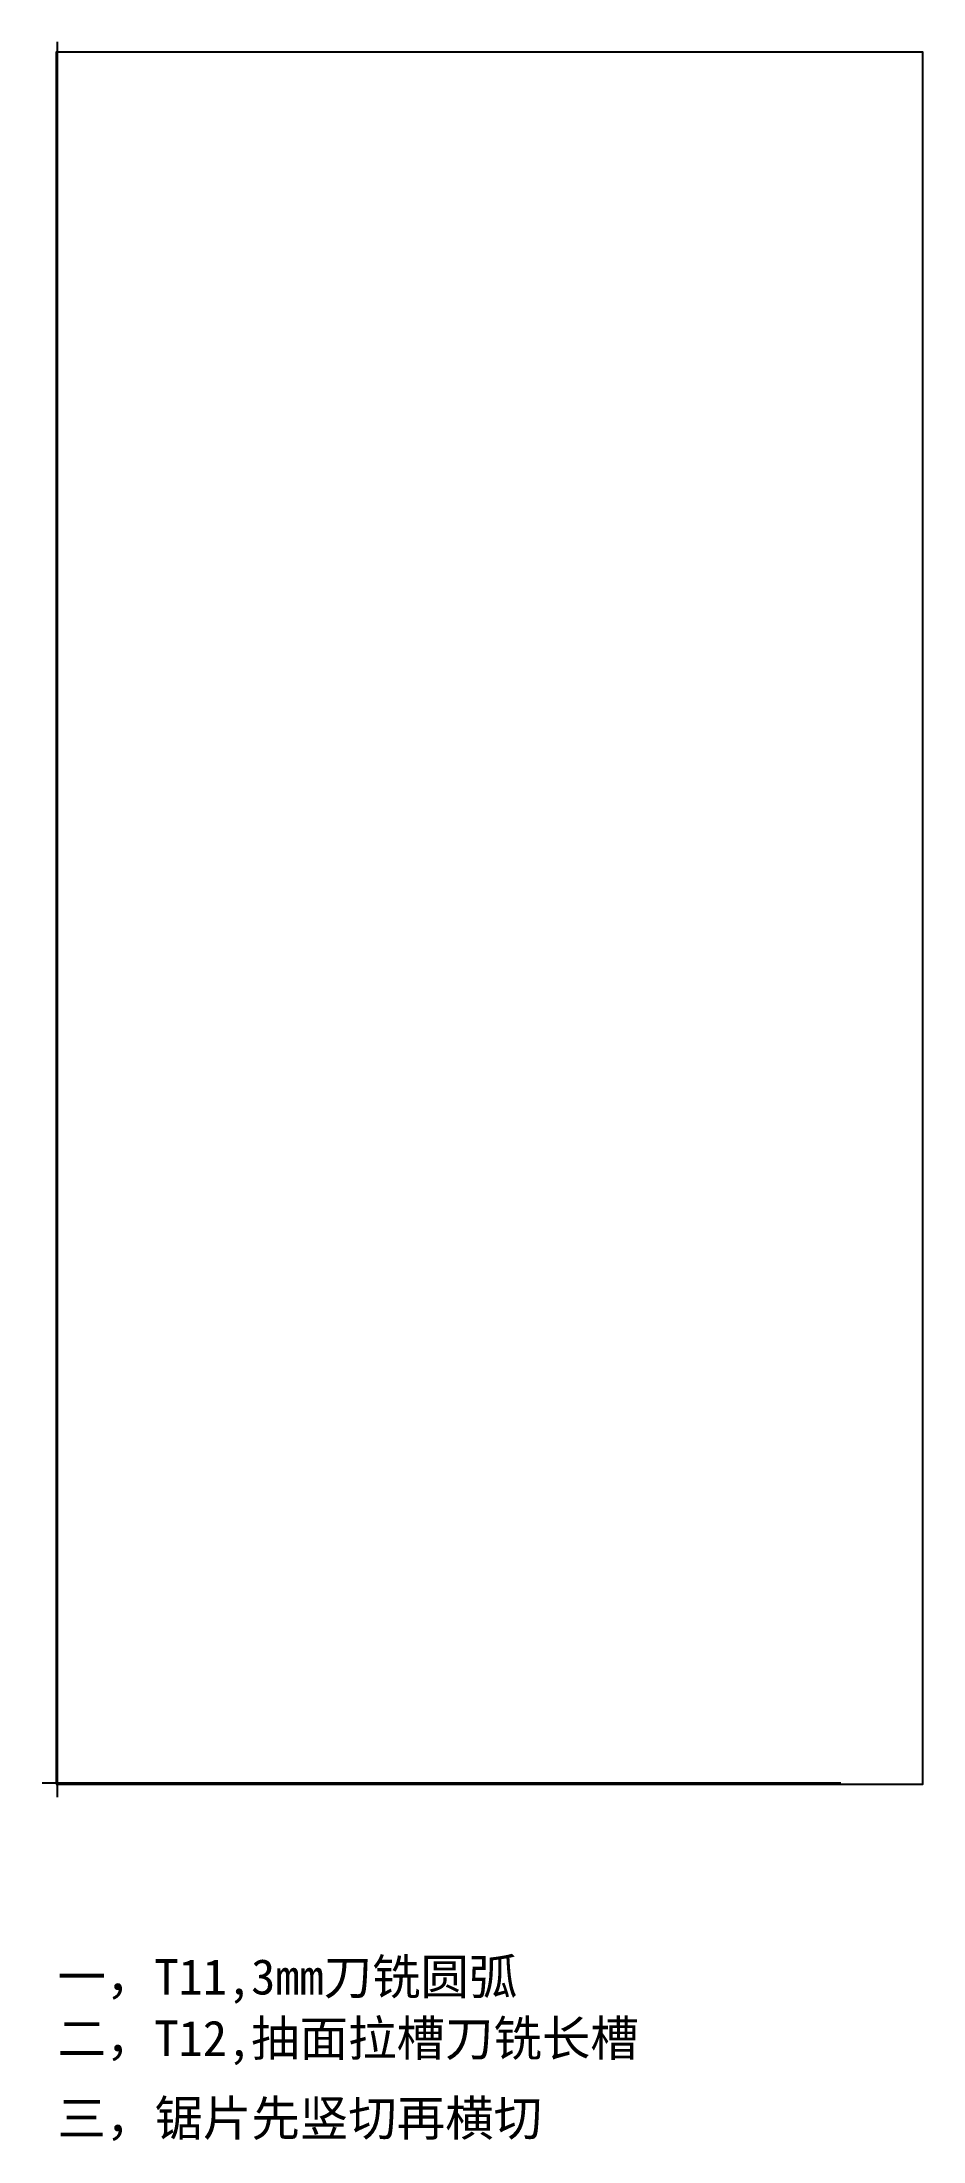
# Model space of a CAD drawing. Header units: millimetres. Extents: x 2389 to 3629, y 121 to 3078.
import ezdxf

# ---------------------------------------------------------------- set-up
doc = ezdxf.new("R2010")
doc.units = ezdxf.units.MM
doc.layers.add('0-文字', color=2, linetype='Continuous')
doc.layers.add('0-标注', color=7, linetype='Continuous')
doc.layers.add('底板框实线', color=179, linetype='Continuous', lineweight=25)
doc.styles.get("Standard").update_dxf_attribs({"font": 'simfang.ttf'})

msp = doc.modelspace()

# ---------------------------------------------------------------- linework, layer by layer
at = {"layer": '0-标注'}
msp.add_lwpolyline([(2408.6, 624.1), (3628.6, 624.1), (3628.6, 3064.1), (2408.6, 3064.1)], close=True, dxfattribs=at)
at = {"layer": '底板框实线', "color": 3}
for p, q in [((2410.2, 605.7), (2410.2, 3078.3)), ((3512.8, 625.7), (2388.6, 625.7))]:
    msp.add_line(p, q, dxfattribs=at)

# ---------------------------------------------------------------- texts
at = {"layer": '0-文字', "char_height": 50, "width": 1645.456, "attachment_point": 1}
for s, insert in [('一，T11,3mm刀铣圆弧', (2410.5, 377.8)), ('{\\fSimSun|b0|i0|c134|p2;二，}T12,{\\fSimSun|b0|i0|c134|p2;抽面拉槽刀铣长槽}', (2410.5, 291.2)), ('{\\fSimSun|b0|i0|c134|p2;三，锯片先竖切再横切}', (2410.5, 178.7))]:
    msp.add_mtext(s, dxfattribs=dict(at, insert=insert))

doc.saveas('drawing.dxf')
